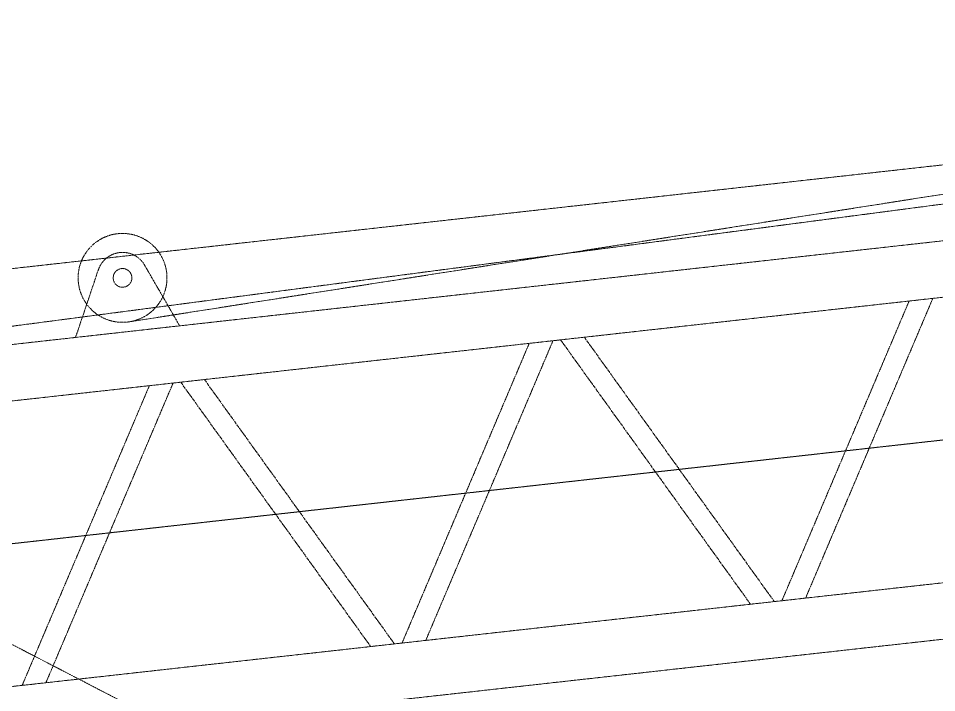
# Model space of a CAD drawing. Extents: x -77424 to 170509, y -26698 to 150000.
# Drawn here: x 59915 to 70726, y 34547 to 42481 of the extents above; entities that cross this region are included whole.
import ezdxf

# ---------------------------------------------------------------- set-up
doc = ezdxf.new("R2010")
doc.units = 0
doc.header["$LTSCALE"] = 3.5
doc.header["$MEASUREMENT"] = 0
doc.linetypes.add('CENTER', pattern=[2, 1.25, -0.25, 0.25, -0.25])
doc.linetypes.add('PHANTOM', pattern=[2.5, 1.25, -0.25, 0.25, -0.25, 0.25, -0.25])
doc.layers.add('_REFERENCE', color=253, linetype='CONTINUOUS')
doc.layers.add('CENTRELINES', color=1, linetype='CENTER', lineweight=5)

# ---------------------------------------------------------------- blocks, each defined once
blk = doc.blocks.new('ZPMC MAIN CRANE STOWED POSITION')
at = {"layer": '_REFERENCE', "linetype": 'PHANTOM', "lineweight": 15, "ltscale": 3}
for p, q in [((38741, 21125), (80674, 26625)), ((47200, 22105), (72569, 26082)), ((16363, 18558), (78615, 25490)), ((43115, 22430), (65477, 24921)), ((16469, 17905), (78688, 24834)), ((46834, 22718), (46566, 21921)), ((47379, 22772), (47791, 22058)), ((56659, 22381), (55161, 18854)), ((56380, 22350), (54882, 18823)), ((38878, 21905), (48178, 17085)), ((51907, 21852), (50410, 18325)), ((52187, 21883), (50689, 18356)), ((52276, 21893), (54513, 18781)), ((52556, 21924), (54792, 18813)), ((16839, 14586), (79057, 21515)), ((48083, 21426), (50320, 18315)), ((47435, 21354), (45937, 17826)), ((47714, 21385), (46217, 17858)), ((47804, 21395), (50041, 18283)), ((16879, 13926), (79131, 20859))]:
    blk.add_line(p, q, dxfattribs=at)
for radius in [523, 110]:
    blk.add_circle((47119, 22622), radius, dxfattribs=at)
blk.add_arc((47119, 22622), 300, 29.999, 161.3544, dxfattribs=at)
at = {"layer": 'CENTRELINES'}
blk.add_line((80498, 23356), (5295, 14981), dxfattribs=at)

msp = doc.modelspace()

# ---------------------------------------------------------------- block references
at = {"layer": '_REFERENCE'}
msp.add_blockref('ZPMC MAIN CRANE STOWED POSITION', (14022.6, 16805.4), dxfattribs=at)

doc.saveas('drawing.dxf')
